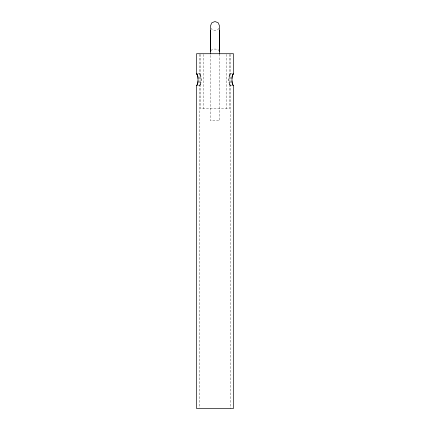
<?xml version="1.0" encoding="UTF-8"?>
<svg xmlns="http://www.w3.org/2000/svg" width="430" height="430" viewBox="0 0 430 430"><rect width="100%" height="100%" fill="white"/><g stroke="black" fill="none" stroke-linecap="round" stroke-linejoin="round"><path stroke-width="0.32" stroke-dasharray="2.15 1.61" d="M200.627 84.42L201.235 79.711L200.627 75.008M229.373 75.008L228.765 79.711L229.373 84.42M197.51 85.677L199.955 85.677L201.068 82.367L201.068 77.061L199.955 73.75L197.51 73.75M232.49 73.75L230.045 73.75L228.932 77.061L228.932 82.367L230.045 85.677L232.49 85.677M218.687 28.256L218.241 29.337L214.995 30.675L211.753 29.326L211.307 28.246M211.087 50.713L211.759 49.767L215.005 48.982L218.246 49.772L219.59 51.67M199.955 73.75L199.595 74.062L200.627 74.933M230.045 85.677L230.405 85.366L229.373 84.495M200.627 84.495L199.595 85.366L199.955 85.677M229.373 74.933L230.405 74.062L230.045 73.75M219.569 53.976L219.59 120.728L210.41 120.733L210.394 53.965M230.405 54.373L230.405 408.5M229.373 54.384L229.373 108.769L200.627 108.769L200.627 54.384M226.449 54.39L226.449 108.769M203.551 54.39L203.551 108.769M199.595 54.373L199.595 407.828"/><path stroke-width="0.64" d="M210.41 30.611L210.394 53.965M219.59 30.627L219.569 53.976M197.633 83.898L198.02 80.91M231.98 78.518L232.367 75.529M197.558 74.933L196.537 74.062L196.897 73.75L198.01 77.061L198.01 82.367L196.897 85.677L196.537 85.366L197.558 84.495M232.442 74.933L233.463 74.062L233.463 53.718L196.537 53.718L196.537 74.062M232.442 84.495L233.463 85.366L233.103 85.677L231.99 82.367L231.99 77.061L233.103 73.75L233.463 74.062M231.98 80.91L232.367 83.898M197.633 75.529L198.02 78.518M233.463 85.366L233.463 408.5L196.537 408.5L196.537 85.366M219.59 51.67L219.59 26.096L218.246 22.849L215.005 21.5L211.759 22.838L210.41 26.079L210.41 51.659"/></g></svg>
